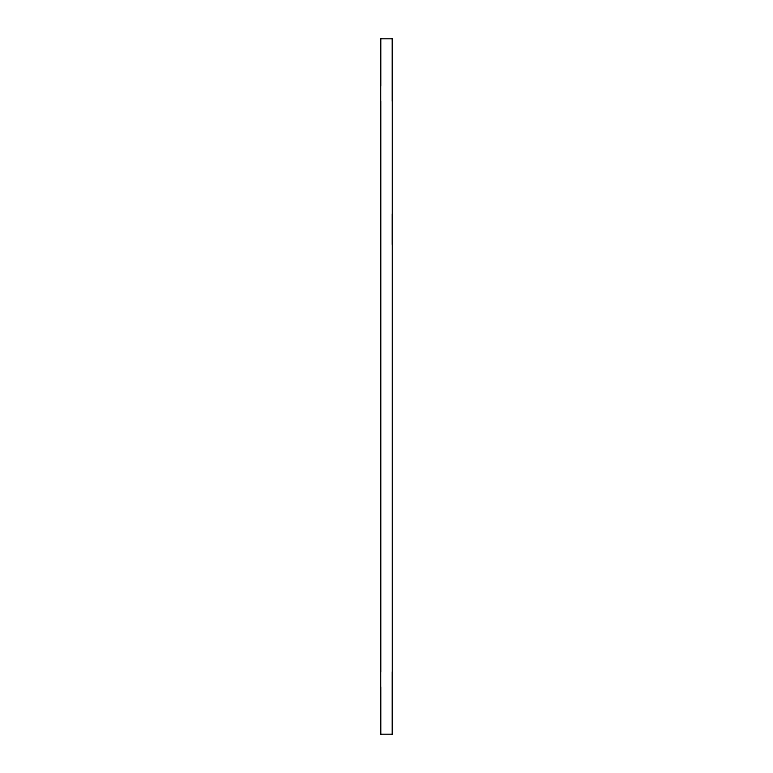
<?xml version="1.0" encoding="UTF-8"?>
<svg xmlns="http://www.w3.org/2000/svg" width="773" height="773" viewBox="0 0 773 773"><rect width="100%" height="100%" fill="white"/><g stroke="black" fill="none" stroke-linecap="round" stroke-linejoin="round"><path stroke-width="1.16" d="M380.587 734.35L380.587 38.65L392.413 38.65L392.413 734.35L380.587 734.35L380.587 687.052M392.413 734.35L392.413 671.901M392.413 244.616L392.413 214.015M392.413 101.099L392.413 38.65M380.587 38.65L380.587 85.948M380.587 101.099L380.587 671.901"/></g></svg>
